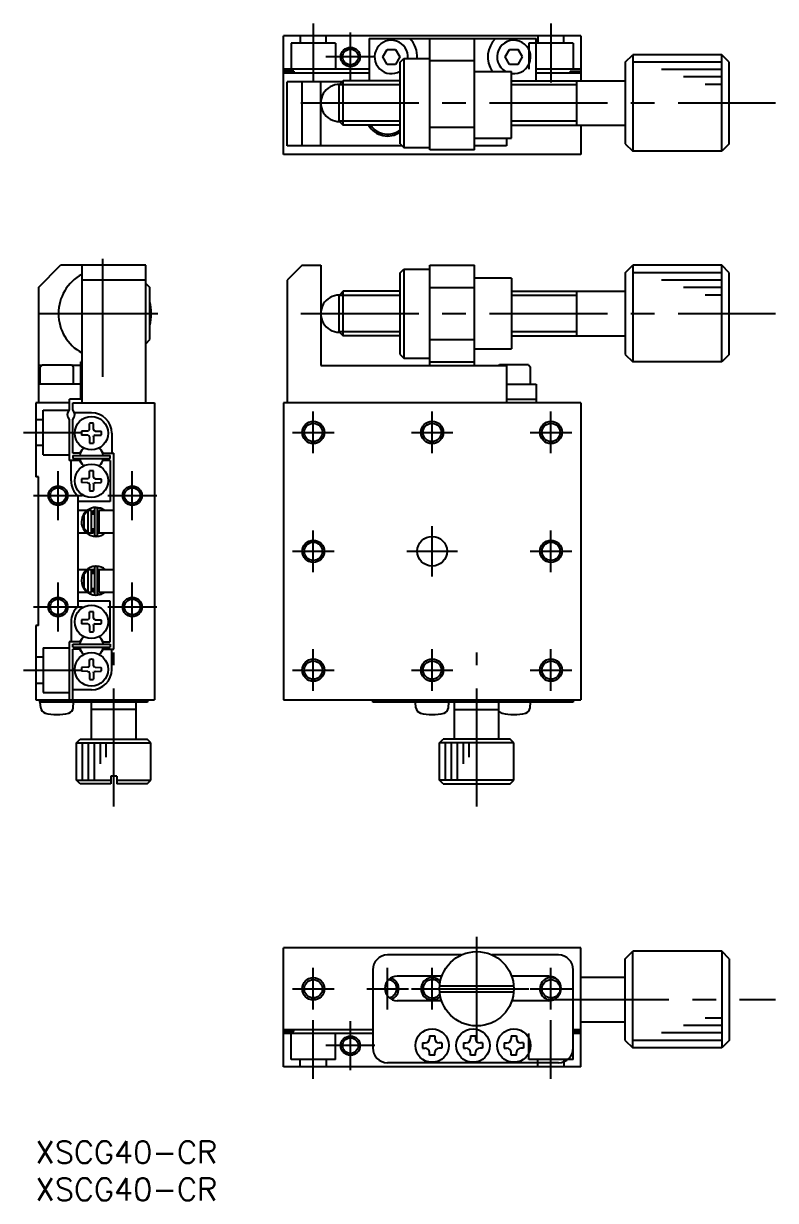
# Model space of a CAD drawing. Extents: x -2 to 200, y -8 to 150.
# Drawn here: x -1.6 to 99.6, y -8 to 150.5 of the extents above; entities that cross this region are included whole.
import ezdxf

# ---------------------------------------------------------------- set-up
doc = ezdxf.new("R2010")
doc.units = 0
doc.header["$LTSCALE"] = 0.5
doc.linetypes.add('CENTER', pattern=[50.8, 31.75, -6.35, 6.35, -6.35])
doc.linetypes.add('DASHED', pattern=[19.05, 12.7, -6.35])
for name, color, linetype in [('MSM_CENTER', 1, 'CENTER'), ('MSM_CONTINUOUS', 7, 'CONTINUOUS'), ('MSM_DASHED', 4, 'DASHED'), ('MSM_NARROW', 5, 'CONTINUOUS'), ('MSM_PART_NUMBER', 7, 'CONTINUOUS')]:
    doc.layers.add(name, color=color, linetype=linetype)
doc.styles.get("Standard").update_dxf_attribs({"font": 'txt.shx', "height": 3, "bigfont": 'bigfont.shx'})

# ---------------------------------------------------------------- blocks, each defined once
blk = doc.blocks.new('*U2')
at = {"layer": 'MSM_PART_NUMBER'}
blk.add_text('XSCG40-CR', height=3, dxfattribs=at).set_placement((0, -3))
blk = doc.blocks.new('*U3')
at = {"layer": 'MSM_PART_NUMBER'}
blk.add_text('XSCG40-CR', height=3, dxfattribs=at).set_placement((0, -8))

msp = doc.modelspace()

# ---------------------------------------------------------------- linework, layer by layer
at = {"layer": 'MSM_CENTER'}
for p, q in [((37.366081, 150.465133), (37.366081, 142.52376)), ((42.366081, 142.66929), (42.366081, 149.26929)), ((69.366081, 150.465133), (69.366081, 142.52376)), ((45.666081, 145.96929), (39.066081, 145.96929)), ((35.677446, 139.76929), (99.586467, 139.76929)), ((9.05, 102.909644), (9.05, 119.909646)), ((0.549999, 111.409645), (17.550001, 111.409645)), ((35.677446, 111.409645), (99.586467, 111.409645)), ((37.366081, 92.609645), (37.366081, 98.209645)), ((53.366081, 92.609645), (53.366081, 98.209645)), ((69.366081, 92.609645), (69.366081, 98.209645)), ((-1.645843, 95.409645), (6.295529, 95.409645)), ((34.566081, 95.409645), (40.166081, 95.409645)), ((50.566081, 95.409645), (56.166081, 95.409645)), ((66.566081, 95.409645), (72.166081, 95.409645)), ((3, 83.609645), (3, 90.209645)), ((13.000002, 83.609645), (13.000002, 90.209645)), ((-0.3, 86.909645), (6.3, 86.909645)), ((9.700002, 86.909645), (16.300002, 86.909645)), ((53.366081, 76.009645), (53.366081, 82.809645)), ((37.366081, 76.609645), (37.366081, 82.209645)), ((69.366081, 76.609645), (69.366081, 82.209645)), ((34.566081, 79.409645), (40.166081, 79.409645)), ((49.966081, 79.409645), (56.766081, 79.409645)), ((66.566081, 79.409645), (72.166081, 79.409645)), ((3, 68.609645), (3, 75.209645)), ((13.000002, 68.609645), (13.000002, 75.209645)), ((-0.3, 71.909645), (6.3, 71.909645)), ((9.700002, 71.909645), (16.300002, 71.909645)), ((10.500002, 45.036294), (10.500002, 65.767453)), ((37.366081, 60.609645), (37.366081, 66.209645)), ((53.366081, 60.609645), (53.366081, 66.209645)), ((59.366081, 45.036294), (59.366081, 65.767453)), ((69.366081, 60.609645), (69.366081, 66.209645)), ((-1.645843, 63.409645), (6.295529, 63.409645)), ((34.566081, 63.409645), (40.166081, 63.409645)), ((50.566081, 63.409645), (56.166081, 63.409645)), ((66.566081, 63.409645), (72.166081, 63.409645)), ((59.366081, 13.500002), (59.366081, 27.500002)), ((37.366081, 17.700002), (37.366081, 23.300002)), ((47.366081, 17.700002), (47.366081, 23.300002)), ((53.366081, 17.700002), (53.366081, 23.300002)), ((69.366081, 17.700002), (69.366081, 23.300002)), ((34.566081, 20.500002), (40.166081, 20.500002)), ((44.566081, 20.500002), (50.166081, 20.500002)), ((50.566081, 20.500002), (66.366081, 20.500002)), ((66.566081, 20.500002), (72.166081, 20.500002)), ((69.366081, 19.05), (99.586467, 19.05)), ((37.366081, 8.354157), (37.366081, 16.295529)), ((42.366081, 9.55), (42.366081, 16.15)), ((69.366081, 8.354157), (69.366081, 16.295529)), ((45.666081, 12.85), (39.066081, 12.85))]:
    msp.add_line(p, q, dxfattribs=at)
at = {"layer": 'MSM_CONTINUOUS'}
for p, q in [((73.366081, 148.81929), (33.366081, 148.81929)), ((33.366081, 132.819288), (33.366081, 148.81929)), ((44.866081, 148.46929), (44.866081, 142.76929)), ((44.866081, 148.46929), (67.366081, 148.46929)), ((53.066081, 133.46929), (53.066081, 148.46929)), ((59.066081, 133.46929), (59.066081, 148.46929)), ((67.366081, 142.76929), (67.366081, 148.46929)), ((73.366081, 148.81929), (73.366081, 142.76929)), ((46.711381, 145.96929), (47.288731, 146.96929)), ((47.288731, 144.96929), (46.711381, 145.96929)), ((47.288731, 146.96929), (48.443432, 146.96929)), ((48.443432, 146.96929), (49.020782, 145.96929)), ((49.020782, 145.96929), (48.443432, 144.96929)), ((63.211381, 145.96929), (63.788731, 146.96929)), ((63.788731, 144.96929), (63.211381, 145.96929)), ((63.788731, 146.96929), (64.943432, 146.96929)), ((65.520782, 145.96929), (64.943432, 146.96929)), ((64.943432, 144.96929), (65.520782, 145.96929)), ((79.366081, 145.26929), (80.366081, 146.26929)), ((92.366082, 146.26929), (80.366081, 146.26929)), ((80.366081, 146.26929), (80.366081, 133.26929)), ((92.366082, 133.26929), (92.366082, 146.26929)), ((93.366082, 145.26929), (92.366082, 146.26929)), ((44.866081, 144.31929), (33.366081, 144.31929)), ((48.443432, 144.96929), (47.288731, 144.96929)), ((49.066081, 145.26929), (49.566081, 145.76929)), ((49.066081, 134.269291), (49.066081, 145.26929)), ((49.566081, 145.76929), (49.566081, 133.769291)), ((49.566081, 145.76929), (53.066081, 145.76929)), ((53.066081, 145.46929), (59.066081, 145.46929)), ((64.943432, 144.96929), (63.788731, 144.96929)), ((73.366081, 144.31929), (67.366081, 144.31929)), ((79.366081, 145.26929), (79.366081, 134.26929)), ((93.366082, 134.26929), (93.366082, 145.26929)), ((34.766081, 144.06929), (33.366081, 144.06929)), ((33.366081, 143.819288), (44.866081, 143.819288)), ((41.257578, 142.619288), (33.866081, 142.619288)), ((33.866081, 134.019288), (33.866081, 142.619288)), ((34.766081, 144.06929), (34.766081, 143.819288)), ((35.866081, 134.019288), (35.866081, 142.619288)), ((38.366081, 134.019288), (38.366081, 142.619288)), ((41.40758, 142.76929), (40.86608, 142.22779)), ((41.40758, 136.76929), (41.40758, 142.76929)), ((49.16608, 142.76929), (41.40758, 142.76929)), ((59.066081, 144.01929), (64.066081, 144.01929)), ((64.066081, 135.01929), (64.066081, 144.01929)), ((64.066081, 142.76929), (79.366081, 142.76929)), ((67.366081, 143.819288), (73.366081, 143.819288)), ((71.966081, 144.06929), (71.966081, 143.819288)), ((71.966081, 144.06929), (73.366081, 144.06929)), ((72.866081, 136.76929), (72.866081, 142.76929)), ((40.86608, 137.31079), (40.86608, 142.22779)), ((40.86608, 137.31079), (41.40758, 136.76929)), ((49.16608, 136.76929), (41.40758, 136.76929)), ((59.066081, 136.46929), (53.066081, 136.46929)), ((64.066081, 136.76929), (79.366081, 136.76929)), ((73.366081, 136.76929), (73.366081, 132.819288)), ((59.066081, 135.01929), (64.066081, 135.01929)), ((63.366081, 135.01929), (63.366081, 134.019288)), ((49.316083, 134.019288), (33.866081, 134.019288)), ((49.066081, 134.269291), (49.566081, 133.769291)), ((49.566081, 133.769291), (53.066081, 133.769291)), ((59.066081, 133.46929), (53.066081, 133.46929)), ((63.366081, 134.019288), (59.066081, 134.019288)), ((79.366081, 134.26929), (80.366081, 133.26929)), ((92.366082, 133.26929), (80.366081, 133.26929)), ((93.366082, 134.26929), (92.366082, 133.26929)), ((73.366081, 132.819288), (33.366081, 132.819288)), ((0.35, 114.909645), (3.35, 117.909645)), ((14.800002, 117.909645), (3.35, 117.909645)), ((6.200002, 117.909645), (6.200002, 99.409645)), ((14.800002, 99.409645), (14.800002, 117.909645)), ((35.866081, 117.909645), (33.866081, 115.909645)), ((35.866081, 117.909645), (38.366081, 117.909645)), ((38.366081, 117.909645), (38.366081, 104.409645)), ((49.066081, 116.909645), (49.566081, 117.409645)), ((49.566081, 117.409645), (49.566081, 105.409646)), ((49.566081, 117.409645), (53.066081, 117.409645)), ((53.066081, 117.909645), (59.066081, 117.909645)), ((53.066081, 104.409645), (53.066081, 117.909645)), ((59.066081, 104.409645), (59.066081, 117.909645)), ((79.366081, 116.909645), (80.366081, 117.909645)), ((92.366082, 117.909645), (80.366081, 117.909645)), ((80.366081, 117.909645), (80.366081, 104.909645)), ((92.366082, 104.909645), (92.366082, 117.909645)), ((93.366082, 116.909645), (92.366082, 117.909645)), ((14.800002, 115.909645), (6.200002, 115.909645)), ((33.866081, 115.909645), (33.866081, 99.409645)), ((49.066081, 105.909646), (49.066081, 116.909645)), ((64.066081, 116.159645), (59.066081, 116.159645)), ((64.066081, 116.159645), (64.066081, 106.659645)), ((79.366081, 116.909645), (79.366081, 105.909645)), ((93.366082, 105.909645), (93.366082, 116.909645)), ((0.35, 114.909645), (0.35, 99.409645)), ((14.800002, 115.459644), (15.35, 114.909645)), ((15.35, 107.909645), (15.35, 114.909645)), ((41.40758, 114.409645), (40.86608, 113.868145)), ((41.40758, 108.409645), (41.40758, 114.409645)), ((49.16608, 114.409645), (41.40758, 114.409645)), ((53.066081, 114.909645), (59.066081, 114.909645)), ((64.066081, 114.409645), (79.366081, 114.409645)), ((72.866081, 108.409645), (72.866081, 114.409645)), ((40.86608, 108.951145), (40.86608, 113.868145)), ((14.800002, 107.359646), (15.35, 107.909645)), ((40.86608, 108.951145), (41.40758, 108.409645)), ((49.16608, 108.409645), (41.40758, 108.409645)), ((53.066081, 107.909645), (59.066081, 107.909645)), ((64.066081, 108.409645), (79.366081, 108.409645)), ((59.066081, 106.659645), (64.066081, 106.659645)), ((6.05, 99.909645), (6.05, 104.909645)), ((6.200002, 104.909645), (6.05, 104.909645)), ((49.066081, 105.909646), (49.566081, 105.409646)), ((49.566081, 105.409646), (53.066081, 105.409646)), ((53.066081, 104.909645), (59.066081, 104.909645)), ((79.366081, 105.909645), (80.366081, 104.909645)), ((92.366082, 104.909645), (80.366081, 104.909645)), ((93.366082, 105.909645), (92.366082, 104.909645)), ((0.800001, 104.409645), (0.35, 104.409645)), ((0.900001, 104.509645), (0.6, 104.209644)), ((0.6, 101.909645), (0.6, 104.209644)), ((0.900001, 104.509645), (4.8, 104.509645)), ((5.1, 104.209644), (4.8, 104.509645)), ((6.05, 104.409645), (4.9, 104.409645)), ((5.1, 101.909645), (5.1, 104.209644)), ((38.366081, 104.409645), (63.366081, 104.409645)), ((62.316081, 104.409645), (62.416081, 104.509645)), ((66.31608, 104.509645), (62.416081, 104.509645)), ((63.366081, 104.409645), (63.366081, 99.409645)), ((66.31608, 104.509645), (66.616081, 104.209644)), ((66.616081, 101.909645), (66.616081, 104.209644)), ((6.05, 101.909645), (0.35, 101.909645)), ((63.366081, 101.909645), (67.366081, 101.909645)), ((67.366081, 101.909645), (67.366081, 99.409645)), ((6.05, 99.909645), (4.55, 99.909645)), ((4.55, 99.409645), (4.55, 99.909645)), ((63.366081, 99.909645), (67.366081, 99.909645)), ((0, 99.409645), (0, 89.409645)), ((4.55, 99.409645), (0, 99.409645)), ((4.5, 99.409645), (4.5, 98.471083)), ((5.000002, 98.471083), (5.000002, 99.409645)), ((5.000002, 99.409645), (16.000002, 99.409645)), ((16.000002, 99.409645), (16.000002, 59.409645)), ((33.366081, 99.409645), (33.366081, 59.409645)), ((73.366081, 99.409645), (33.366081, 99.409645)), ((73.366081, 99.409645), (73.366081, 59.409645)), ((4.5, 97.148207), (4.5, 91.609645)), ((5.000002, 92.609645), (5.000002, 97.148207)), ((7.5, 98.059645), (5.218247, 98.059645)), ((7.000675, 95.584053), (6.175273, 95.569646)), ((7.000675, 95.584053), (7.165621, 95.657492)), ((7.225288, 95.791506), (7.165621, 95.657492)), ((7.225288, 95.791506), (7.24, 96.634372)), ((7.774712, 95.791506), (7.76, 96.634372)), ((7.774712, 95.791506), (7.834379, 95.657492)), ((7.999325, 95.584053), (7.834379, 95.657492)), ((7.999325, 95.584053), (8.824726, 95.569646)), ((10.25, 95.309645), (10.25, 92.609645)), ((7.000675, 95.035239), (6.175273, 95.049646)), ((7.000675, 95.035239), (7.165621, 94.9618)), ((7.225288, 94.827786), (7.165621, 94.9618)), ((7.225288, 94.827786), (7.24, 93.98492)), ((7.774712, 94.827786), (7.76, 93.98492)), ((7.774712, 94.827786), (7.834379, 94.9618)), ((7.999325, 95.035239), (7.834379, 94.9618)), ((7.999325, 95.035239), (8.824726, 95.049646)), ((5, 92.309645), (5, 91.909645)), ((5, 92.309645), (10, 92.309645)), ((5.949929, 92.609645), (5.000002, 92.609645)), ((6.120941, 92.905845), (5.949929, 92.609645)), ((8.87906, 92.905845), (9.050071, 92.609645)), ((9.050071, 92.609645), (10.500002, 92.609645)), ((10, 91.909645), (10, 92.309645)), ((10.500002, 66.209645), (10.500002, 92.609645)), ((5.94993, 91.609645), (4.5, 91.609645)), ((4.75, 88.909645), (4.75, 91.609645)), ((5, 91.909645), (10, 91.909645)), ((6.120941, 91.313445), (5.949929, 91.609645)), ((8.87906, 91.313445), (9.050071, 91.609645)), ((10, 91.609645), (9.050071, 91.609645)), ((10, 91.609645), (10, 86.109645)), ((0.35, 89.409645), (0, 89.409645)), ((0.35, 69.409645), (0.35, 89.409645)), ((7.000675, 89.184053), (6.175273, 89.169646)), ((7.000675, 89.184053), (7.165621, 89.257492)), ((7.225288, 89.391505), (7.165621, 89.257492)), ((7.225288, 89.391505), (7.24, 90.234372)), ((7.774712, 89.391505), (7.76, 90.234372)), ((7.774712, 89.391505), (7.834379, 89.257492)), ((7.999325, 89.184053), (7.834379, 89.257492)), ((7.999325, 89.184053), (8.824726, 89.169646)), ((7.000675, 88.635238), (6.175273, 88.649646)), ((7.000675, 88.635238), (7.165621, 88.561799)), ((7.225288, 88.427786), (7.165621, 88.561799)), ((7.225288, 88.427786), (7.24, 87.584919)), ((7.774712, 88.427786), (7.76, 87.584919)), ((7.774712, 88.427786), (7.834379, 88.561799)), ((7.999325, 88.635238), (7.834379, 88.561799)), ((7.999325, 88.635238), (8.824726, 88.649646)), ((5.7, 71.988707), (5.7, 86.830583)), ((10, 86.109645), (5.7, 86.109645)), ((6.921568, 84.909645), (5.700002, 84.909645)), ((6.500002, 84.32616), (7.000002, 84.855328)), ((6.500002, 82.49313), (6.500002, 84.32616)), ((7.000002, 84.909645), (7.000002, 81.909645)), ((7.500002, 84.909645), (7.000002, 84.909645)), ((7.49987, 84.790039), (7.906433, 84.900903)), ((7.500002, 81.909645), (7.500002, 84.909645)), ((7.906484, 84.409645), (7.500002, 84.409645)), ((7.700002, 84.409645), (7.700002, 84.859475)), ((7.906484, 85.112723), (7.906484, 81.612723)), ((8.879234, 85.151755), (8.130761, 85.311262)), ((8.335201, 85.158727), (8.303887, 85.144728)), ((8.306484, 81.612723), (8.306484, 85.112723)), ((8.306484, 84.511836), (8.306811, 84.525791)), ((8.500002, 84.409645), (8.306484, 84.409645)), ((8.306811, 84.525791), (8.307845, 84.540485)), ((8.307845, 84.540485), (8.309585, 84.555111)), ((8.309585, 84.555111), (8.312025, 84.569635)), ((8.312025, 84.569635), (8.315162, 84.584021)), ((8.315162, 84.584021), (8.318989, 84.598238)), ((8.318989, 84.598238), (8.323496, 84.612252)), ((8.323496, 84.612252), (8.328675, 84.62603)), ((8.328675, 84.62603), (8.334514, 84.639541)), ((8.334514, 84.639541), (8.341002, 84.652752)), ((8.367336, 85.171214), (8.335201, 85.158727)), ((8.341002, 84.652752), (8.348124, 84.665631)), ((8.348124, 84.665631), (8.355865, 84.678148)), ((8.355865, 84.678148), (8.36421, 84.690272)), ((8.36421, 84.690272), (8.373139, 84.701974)), ((8.400041, 85.182076), (8.367336, 85.171214)), ((8.373139, 84.701974), (8.382635, 84.713224)), ((8.382635, 84.713224), (8.392675, 84.723993)), ((8.392675, 84.723993), (8.403238, 84.734255)), ((8.433235, 85.191287), (8.400041, 85.182076)), ((8.403238, 84.734255), (8.4143, 84.743982)), ((8.4143, 84.743982), (8.425837, 84.753149)), ((8.425837, 84.753149), (8.437821, 84.761731)), ((8.466838, 85.198826), (8.433235, 85.191287)), ((8.437821, 84.761731), (8.450225, 84.769703)), ((8.450225, 84.769703), (8.46302, 84.777045)), ((8.46302, 84.777045), (8.476174, 84.783734)), ((8.500768, 85.204673), (8.466838, 85.198826)), ((8.476174, 84.783734), (8.489657, 84.789751)), ((8.489657, 84.789751), (8.499979, 84.793817)), ((8.500002, 84.909645), (8.500002, 81.909645)), ((10.500002, 84.909645), (8.500002, 84.909645)), ((8.534941, 85.208816), (8.500768, 85.204673)), ((8.569275, 85.211244), (8.534941, 85.208816)), ((8.603687, 85.211952), (8.569275, 85.211244)), ((8.638091, 85.210937), (8.603687, 85.211952)), ((8.672406, 85.208201), (8.638091, 85.210937)), ((8.706546, 85.203751), (8.672406, 85.208201)), ((8.740429, 85.197597), (8.706546, 85.203751)), ((8.773972, 85.189753), (8.740429, 85.197597)), ((8.807092, 85.180238), (8.773972, 85.189753)), ((8.801895, 84.923665), (8.795308, 84.909645)), ((8.808417, 84.937999), (8.801895, 84.923665)), ((8.878606, 85.152068), (8.805971, 84.909629)), ((8.839708, 85.169075), (8.807092, 85.180238)), ((8.814833, 84.952556), (8.808417, 84.937999)), ((8.821102, 84.967244), (8.814833, 84.952556)), ((8.827185, 84.981967), (8.821102, 84.967244)), ((8.833041, 84.996634), (8.827185, 84.981967)), ((8.838634, 85.011149), (8.833041, 84.996634)), ((8.843929, 85.025421), (8.838634, 85.011149)), ((8.870059, 85.157006), (8.839708, 85.169075)), ((8.848891, 85.039358), (8.843929, 85.025421)), ((8.853489, 85.052872), (8.848891, 85.039358)), ((8.857694, 85.065877), (8.853489, 85.052872)), ((8.861478, 85.078289), (8.857694, 85.065877)), ((8.864818, 85.09003), (8.861478, 85.078289)), ((8.867693, 85.101024), (8.864818, 85.09003)), ((8.870083, 85.111201), (8.867693, 85.101024)), ((8.868378, 85.15736), (8.870637, 85.156707)), ((9.29127, 84.909665), (8.869516, 85.155964)), ((8.871974, 85.120498), (8.870083, 85.111201)), ((8.870637, 85.156707), (8.872392, 85.154883)), ((8.873354, 85.128853), (8.871974, 85.120498)), ((8.872392, 85.154883), (8.873634, 85.151899)), ((8.874214, 85.136215), (8.873354, 85.128853)), ((8.873634, 85.151899), (8.874354, 85.147775)), ((8.874548, 85.142535), (8.874214, 85.136215)), ((8.874354, 85.147775), (8.874548, 85.142535)), ((7.000002, 81.963962), (6.500002, 82.49313)), ((7.500002, 82.409645), (7.906484, 82.409645)), ((7.700002, 81.909645), (7.700002, 82.409645)), ((8.306484, 82.409645), (8.500002, 82.409645)), ((5.700002, 81.909645), (6.808168, 81.909645)), ((7.000002, 81.909645), (7.500002, 81.909645)), ((7.90643, 81.82483), (7.499917, 81.935072)), ((7.565486, 81.909645), (7.565646, 81.909645)), ((7.565908, 81.909645), (7.700002, 81.909645)), ((8.306533, 82.208287), (8.306484, 82.21361)), ((8.307153, 82.193565), (8.306533, 82.208287)), ((8.534821, 81.87214), (8.306543, 81.824517)), ((8.308481, 82.178887), (8.307153, 82.193565)), ((8.310514, 82.164287), (8.308481, 82.178887)), ((8.313248, 82.1498), (8.310514, 82.164287)), ((8.316679, 82.135458), (8.313248, 82.1498)), ((8.320799, 82.121295), (8.316679, 82.135458)), ((8.325601, 82.107346), (8.320799, 82.121295)), ((8.331075, 82.093642), (8.325601, 82.107346)), ((8.337209, 82.080218), (8.331075, 82.093642)), ((8.343992, 82.067105), (8.337209, 82.080218)), ((8.351409, 82.054336), (8.343992, 82.067105)), ((8.359444, 82.041942), (8.351409, 82.054336)), ((8.368081, 82.029954), (8.359444, 82.041942)), ((8.377301, 82.018403), (8.368081, 82.029954)), ((8.387083, 82.007319), (8.377301, 82.018403)), ((8.397406, 81.996731), (8.387083, 82.007319)), ((8.408246, 81.986666), (8.397406, 81.996731)), ((8.419579, 81.977152), (8.408246, 81.986666)), ((8.431378, 81.968216), (8.419579, 81.977152)), ((8.443615, 81.959882), (8.431378, 81.968216)), ((8.45626, 81.952173), (8.443615, 81.959882)), ((8.469282, 81.945112), (8.45626, 81.952173)), ((8.482649, 81.93872), (8.469282, 81.945112)), ((8.496327, 81.933016), (8.482649, 81.93872)), ((8.499979, 81.931629), (8.496327, 81.933016)), ((8.500002, 81.909645), (10.500002, 81.909645)), ((8.647488, 81.909307), (8.534821, 81.87214)), ((8.810528, 81.546298), (8.811435, 81.54659)), ((8.811435, 81.54659), (8.814695, 81.547648)), ((8.814695, 81.547648), (8.815846, 81.548026)), ((8.815846, 81.548026), (8.816744, 81.548322)), ((8.816744, 81.548322), (8.818015, 81.548744)), ((8.818015, 81.548744), (8.870059, 81.56844)), ((8.865775, 81.568536), (8.868378, 81.568086)), ((8.868378, 81.568086), (8.86802, 81.568948)), ((8.870059, 81.56844), (8.868378, 81.568086)), ((8.870816, 81.568855), (8.870059, 81.56844)), ((6.808263, 76.909645), (5.700002, 76.909645)), ((6.500002, 76.32616), (7.000002, 76.855328)), ((6.500002, 74.49313), (6.500002, 76.32616)), ((6.808872, 76.909645), (6.808646, 76.909645)), ((7.000002, 76.909645), (7.000002, 73.909645)), ((7.500002, 76.909645), (7.000002, 76.909645)), ((7.499812, 76.884174), (7.90648, 76.994467)), ((7.500002, 73.909645), (7.500002, 76.909645)), ((7.906484, 76.409645), (7.500002, 76.409645)), ((7.700002, 76.909645), (7.565827, 76.909645)), ((7.700002, 76.409645), (7.700002, 76.909645)), ((7.906484, 77.206567), (7.906484, 73.706567)), ((8.306484, 73.706567), (8.306484, 77.206567)), ((8.306484, 76.60568), (8.306811, 76.619634)), ((8.500002, 76.409645), (8.306484, 76.409645)), ((8.306576, 76.994769), (8.535097, 76.94707)), ((8.306811, 76.619634), (8.307845, 76.634329)), ((8.307845, 76.634329), (8.309585, 76.648955)), ((8.309585, 76.648955), (8.312025, 76.663478)), ((8.312025, 76.663478), (8.315162, 76.677865)), ((8.315162, 76.677865), (8.318989, 76.692082)), ((8.318989, 76.692082), (8.323496, 76.706096)), ((8.323496, 76.706096), (8.328675, 76.719874)), ((8.328675, 76.719874), (8.334514, 76.733385)), ((8.334514, 76.733385), (8.341002, 76.746595)), ((8.341002, 76.746595), (8.348124, 76.759475)), ((8.348124, 76.759475), (8.355865, 76.771992)), ((8.355865, 76.771992), (8.36421, 76.784116)), ((8.36421, 76.784116), (8.373139, 76.795818)), ((8.373139, 76.795818), (8.382635, 76.807067)), ((8.382635, 76.807067), (8.392675, 76.817837)), ((8.392675, 76.817837), (8.403238, 76.828099)), ((8.403238, 76.828099), (8.4143, 76.837826)), ((8.4143, 76.837826), (8.425837, 76.846993)), ((8.425837, 76.846993), (8.437821, 76.855575)), ((8.437821, 76.855575), (8.450225, 76.863547)), ((8.450225, 76.863547), (8.46302, 76.870889)), ((8.46302, 76.870889), (8.476174, 76.877578)), ((8.476174, 76.877578), (8.489657, 76.883595)), ((8.489657, 76.883595), (8.499979, 76.887661)), ((8.500002, 76.909645), (8.500002, 73.909645)), ((10.500002, 76.909645), (8.500002, 76.909645)), ((8.535097, 76.94707), (8.647767, 76.909879)), ((8.809696, 77.273257), (8.808647, 77.273591)), ((8.81107, 77.272818), (8.809696, 77.273257)), ((8.81206, 77.272499), (8.81107, 77.272818)), ((8.812955, 77.272209), (8.81206, 77.272499)), ((8.814389, 77.271742), (8.812955, 77.272209)), ((8.81595, 77.27123), (8.814389, 77.271742)), ((8.817003, 77.270882), (8.81595, 77.27123)), ((8.818511, 77.270381), (8.817003, 77.270882)), ((8.821006, 77.269543), (8.818511, 77.270381)), ((8.822986, 77.26887), (8.821006, 77.269543)), ((8.870059, 77.25085), (8.822986, 77.26887)), ((8.868378, 77.251204), (8.868001, 77.250296)), ((8.870059, 77.25085), (8.868378, 77.251204)), ((8.870816, 77.250435), (8.870059, 77.25085)), ((7.000002, 73.963962), (6.500002, 74.49313)), ((5.700002, 73.909645), (6.921393, 73.909645)), ((6.921851, 73.909645), (6.921988, 73.909645)), ((7.000002, 73.909645), (7.500002, 73.909645)), ((7.906462, 73.918384), (7.499855, 74.029258)), ((7.500002, 74.409645), (7.906484, 74.409645)), ((7.700002, 73.960261), (7.700002, 74.409645)), ((8.132015, 73.508045), (8.815942, 73.641578)), ((8.303838, 73.674585), (8.315909, 73.668966)), ((8.306484, 74.409645), (8.500002, 74.409645)), ((8.306533, 74.302131), (8.306484, 74.307454)), ((8.307153, 74.287409), (8.306533, 74.302131)), ((8.308481, 74.272731), (8.307153, 74.287409)), ((8.310514, 74.258131), (8.308481, 74.272731)), ((8.313248, 74.243643), (8.310514, 74.258131)), ((8.316679, 74.229301), (8.313248, 74.243643)), ((8.315909, 73.668966), (8.347689, 73.65549)), ((8.320799, 74.215139), (8.316679, 74.229301)), ((8.325601, 74.20119), (8.320799, 74.215139)), ((8.331075, 74.187486), (8.325601, 74.20119)), ((8.337209, 74.174062), (8.331075, 74.187486)), ((8.343992, 74.160949), (8.337209, 74.174062)), ((8.351409, 74.14818), (8.343992, 74.160949)), ((8.347689, 73.65549), (8.380084, 73.643626)), ((8.359444, 74.135786), (8.351409, 74.14818)), ((8.368081, 74.123798), (8.359444, 74.135786)), ((8.377301, 74.112247), (8.368081, 74.123798)), ((8.387083, 74.101163), (8.377301, 74.112247)), ((8.380084, 73.643626), (8.413015, 73.633401)), ((8.397406, 74.090574), (8.387083, 74.101163)), ((8.408246, 74.08051), (8.397406, 74.090574)), ((8.419579, 74.070996), (8.408246, 74.08051)), ((8.413015, 73.633401), (8.446401, 73.624839)), ((8.431378, 74.06206), (8.419579, 74.070996)), ((8.443615, 74.053725), (8.431378, 74.06206)), ((8.45626, 74.046017), (8.443615, 74.053725)), ((8.446401, 73.624839), (8.480161, 73.61796)), ((8.469282, 74.038956), (8.45626, 74.046017)), ((8.482649, 74.032564), (8.469282, 74.038956)), ((8.480161, 73.61796), (8.514211, 73.61278)), ((8.496327, 74.026859), (8.482649, 74.032564)), ((8.499979, 74.025473), (8.496327, 74.026859)), ((8.500002, 73.909645), (10.500002, 73.909645)), ((8.514211, 73.61278), (8.548468, 73.609311)), ((8.548468, 73.609311), (8.582849, 73.607561)), ((8.582849, 73.607561), (8.61727, 73.607533)), ((8.61727, 73.607533), (8.651647, 73.609227)), ((8.651647, 73.609227), (8.685897, 73.61264)), ((8.685897, 73.61264), (8.719935, 73.617761)), ((8.719935, 73.617761), (8.75368, 73.62458)), ((8.75368, 73.62458), (8.787048, 73.633079)), ((8.787048, 73.633079), (8.819959, 73.643238)), ((8.801895, 73.895625), (8.795308, 73.909645)), ((8.808417, 73.881291), (8.801895, 73.895625)), ((8.878606, 73.667222), (8.805971, 73.909661)), ((8.814833, 73.866734), (8.808417, 73.881291)), ((8.821102, 73.852046), (8.814833, 73.866734)), ((8.819959, 73.643238), (8.852333, 73.655033)), ((8.827185, 73.837323), (8.821102, 73.852046)), ((8.833041, 73.822656), (8.827185, 73.837323)), ((8.838634, 73.808141), (8.833041, 73.822656)), ((8.843929, 73.793869), (8.838634, 73.808141)), ((8.848891, 73.779932), (8.843929, 73.793869)), ((8.853489, 73.766418), (8.848891, 73.779932)), ((8.852333, 73.655033), (8.870059, 73.662284)), ((8.857694, 73.753413), (8.853489, 73.766418)), ((8.861478, 73.741001), (8.857694, 73.753413)), ((8.864818, 73.72926), (8.861478, 73.741001)), ((8.867693, 73.718266), (8.864818, 73.72926)), ((8.870083, 73.708089), (8.867693, 73.718266)), ((8.868378, 73.66193), (8.870637, 73.662583)), ((8.869516, 73.663326), (9.291178, 73.909555)), ((8.871974, 73.698792), (8.870083, 73.708089)), ((8.870637, 73.662583), (8.872392, 73.664407)), ((8.873354, 73.690437), (8.871974, 73.698792)), ((8.872392, 73.664407), (8.873634, 73.667391)), ((8.874214, 73.683075), (8.873354, 73.690437)), ((8.873634, 73.667391), (8.874354, 73.671515)), ((8.874548, 73.676755), (8.874214, 73.683075)), ((8.874354, 73.671515), (8.874548, 73.676755)), ((10, 72.709645), (5.7, 72.709645)), ((10, 67.209645), (10, 72.709645)), ((4.75, 69.909645), (4.75, 67.209645)), ((7.000675, 70.184052), (6.175273, 70.169644)), ((7.000675, 70.184052), (7.165621, 70.25749)), ((7.225288, 70.391504), (7.165621, 70.25749)), ((7.225288, 70.391504), (7.24, 71.234371)), ((7.774712, 70.391504), (7.76, 71.234371)), ((7.774712, 70.391504), (7.834379, 70.25749)), ((7.999325, 70.184052), (7.834379, 70.25749)), ((7.999325, 70.184052), (8.824726, 70.169644)), ((0.35, 69.409645), (0, 69.409645)), ((0, 69.409645), (0, 59.409645)), ((7.000675, 69.635237), (6.175273, 69.649644)), ((7.000675, 69.635237), (7.165621, 69.561798)), ((7.225288, 69.427785), (7.165621, 69.561798)), ((7.225288, 69.427785), (7.24, 68.584918)), ((7.774712, 69.427785), (7.76, 68.584918)), ((7.774712, 69.427785), (7.834379, 69.561798)), ((7.999325, 69.635237), (7.834379, 69.561798)), ((7.999325, 69.635237), (8.824726, 69.649644)), ((4.5, 67.209645), (4.5, 59.409645)), ((5.94993, 67.209645), (4.5, 67.209645)), ((5, 66.509645), (5, 66.909645)), ((5, 66.909645), (10, 66.909645)), ((6.120941, 67.505845), (5.949929, 67.209645)), ((8.87906, 67.505845), (9.050071, 67.209645)), ((9.050071, 67.209645), (10, 67.209645)), ((10, 66.909645), (10, 66.509645)), ((5, 66.509645), (10, 66.509645)), ((5.000002, 59.409645), (5.000002, 66.209645)), ((5.949929, 66.209645), (5.000002, 66.209645)), ((6.120941, 65.913445), (5.949929, 66.209645)), ((9.050071, 66.209645), (8.87906, 65.913445)), ((9.050071, 66.209645), (10.500002, 66.209645)), ((10.25, 63.509645), (10.25, 66.209645)), ((7.000675, 63.784053), (6.175273, 63.769645)), ((7.000675, 63.784053), (7.165621, 63.857491)), ((7.225288, 63.991505), (7.165621, 63.857491)), ((7.225288, 63.991505), (7.24, 64.834371)), ((7.774712, 63.991505), (7.76, 64.834371)), ((7.774712, 63.991505), (7.834379, 63.857491)), ((7.999325, 63.784053), (7.834379, 63.857491)), ((7.999325, 63.784053), (8.824726, 63.769645)), ((7.000675, 63.235238), (6.175273, 63.249645)), ((7.000675, 63.235238), (7.165621, 63.161799)), ((7.225288, 63.027785), (7.165621, 63.161799)), ((7.225288, 63.027785), (7.24, 62.184919)), ((7.774712, 63.027785), (7.76, 62.184919)), ((7.774712, 63.027785), (7.834379, 63.161799)), ((7.999325, 63.235238), (7.834379, 63.161799)), ((7.999325, 63.235238), (8.824726, 63.249645)), ((7.5, 60.759645), (5.000002, 60.759645)), ((0, 59.409645), (16.000002, 59.409645)), ((0.55, 59.109645), (0.55, 59.409645)), ((15.05, 59.109645), (0.55, 59.109645)), ((0.668415, 58.327655), (0.6, 59.109645)), ((5.031585, 58.327655), (5.1, 59.109645)), ((7.500002, 54.109645), (7.500002, 59.109645)), ((13.500002, 54.109645), (13.500002, 59.109645)), ((15.05, 59.409645), (15.05, 59.109645)), ((33.366081, 59.409645), (73.366081, 59.409645)), ((45.366081, 59.109645), (45.366081, 59.409645)), ((72.366081, 59.109645), (45.366081, 59.109645)), ((51.183224, 58.342195), (51.116081, 59.109645)), ((55.547666, 58.327655), (55.616081, 59.109645)), ((56.366081, 54.109645), (56.366081, 59.109645)), ((62.366081, 54.109645), (62.366081, 59.109645)), ((66.547666, 58.327655), (66.616081, 59.109645)), ((72.366081, 59.409645), (72.366081, 59.109645)), ((13.500002, 58.109645), (7.500002, 58.109645)), ((56.366081, 58.109645), (62.366081, 58.109645)), ((5.500002, 53.609644), (6.000003, 54.109645)), ((6.000003, 54.109645), (15.000001, 54.109645)), ((15.500001, 53.609644), (15.000001, 54.109645)), ((54.366082, 53.609644), (54.866082, 54.109645)), ((63.86608, 54.109645), (54.866082, 54.109645)), ((64.366081, 53.609644), (63.86608, 54.109645)), ((5.500002, 48.609645), (5.500002, 53.609644)), ((5.500002, 53.609644), (15.500001, 53.609644)), ((15.500001, 48.609645), (15.500001, 53.609644)), ((54.366082, 48.609645), (54.366082, 53.609644)), ((64.366081, 53.609644), (54.366082, 53.609644)), ((64.366081, 48.609645), (64.366081, 53.609644)), ((6.000003, 48.109644), (5.500002, 48.609645)), ((5.500002, 48.609645), (10.100001, 48.609645)), ((10.100001, 48.109644), (6.000003, 48.109644)), ((10.100001, 49.109644), (10.100001, 48.109644)), ((10.900001, 49.109644), (10.100001, 49.109644)), ((10.900001, 49.109644), (10.900001, 48.109644)), ((10.900001, 48.609645), (15.500001, 48.609645)), ((15.000001, 48.109644), (10.900001, 48.109644)), ((15.000001, 48.109644), (15.500001, 48.609645)), ((54.866082, 48.109644), (54.366082, 48.609645)), ((64.366081, 48.609645), (54.366082, 48.609645)), ((54.866082, 48.109644), (63.86608, 48.109644)), ((63.86608, 48.109644), (64.366081, 48.609645)), ((73.366081, 26.000002), (33.366081, 26.000002)), ((33.366081, 10), (33.366081, 26.000002)), ((73.366081, 10), (73.366081, 26.000002)), ((79.366081, 24.55), (80.366081, 25.55)), ((92.366082, 25.55), (80.366081, 25.55)), ((80.366081, 12.55), (80.366081, 25.55)), ((92.366082, 25.55), (92.366082, 12.55)), ((93.366082, 24.55), (92.366082, 25.55)), ((57.293037, 25.05), (47.366081, 25.05)), ((70.366081, 25.05), (61.439125, 25.05)), ((79.366081, 13.55), (79.366081, 24.55)), ((93.366082, 24.55), (93.366082, 13.55)), ((45.366081, 23.05), (45.366081, 12.55)), ((54.663953, 22.2), (48.666081, 22.2)), ((69.066081, 22.2), (64.068209, 22.2)), ((72.366081, 12.55), (72.366081, 23.05)), ((54.382107, 20.900003), (64.350055, 20.900003)), ((73.366081, 22.05), (79.366081, 22.05)), ((54.382107, 20.100002), (64.350055, 20.100002)), ((54.628994, 18.9), (48.666081, 18.9)), ((69.066081, 18.9), (64.103168, 18.9)), ((73.366081, 16.05), (79.366081, 16.05)), ((33.366081, 15.000002), (45.366081, 15.000002)), ((34.766081, 14.75), (33.366081, 14.75)), ((45.366081, 14.5), (33.366081, 14.5)), ((34.766081, 14.75), (34.766081, 15.000002)), ((72.366081, 15.000002), (73.366081, 15.000002)), ((72.366081, 14.75), (73.366081, 14.75)), ((73.366081, 14.5), (72.366081, 14.5)), ((52.068081, 13.204), (52.42208, 13.204)), ((52.068081, 13.204), (52.068081, 12.496)), ((53.01208, 14.147999), (53.01208, 13.794)), ((53.01208, 14.147999), (53.720081, 14.147999)), ((53.720081, 14.147999), (53.720081, 13.794)), ((54.66408, 13.204), (54.310081, 13.204)), ((54.66408, 13.204), (54.66408, 12.496)), ((57.568081, 13.204), (57.92208, 13.204)), ((57.568081, 13.204), (57.568081, 12.496)), ((58.51208, 14.147999), (58.51208, 13.794)), ((58.51208, 14.147999), (59.220081, 14.147999)), ((59.220081, 14.147999), (59.220081, 13.794)), ((60.16408, 13.204), (59.810081, 13.204)), ((60.16408, 13.204), (60.16408, 12.496)), ((63.068081, 13.204), (63.42208, 13.204)), ((63.068081, 13.204), (63.068081, 12.496)), ((64.01208, 14.147999), (64.01208, 13.794)), ((64.01208, 14.147999), (64.720081, 14.147999)), ((64.720081, 14.147999), (64.720081, 13.794)), ((65.66408, 13.204), (65.310081, 13.204)), ((65.66408, 13.204), (65.66408, 12.496)), ((79.366081, 13.55), (80.366081, 12.55)), ((93.366082, 13.55), (92.366082, 12.55)), ((52.068081, 12.496), (52.42208, 12.496)), ((53.01208, 11.552001), (53.01208, 11.905999)), ((53.720081, 11.552001), (53.01208, 11.552001)), ((53.720081, 11.552001), (53.720081, 11.905999)), ((54.66408, 12.496), (54.310081, 12.496)), ((57.568081, 12.496), (57.92208, 12.496)), ((58.51208, 11.552001), (58.51208, 11.905999)), ((59.220081, 11.552001), (58.51208, 11.552001)), ((59.220081, 11.552001), (59.220081, 11.905999)), ((60.16408, 12.496), (59.810081, 12.496)), ((63.068081, 12.496), (63.42208, 12.496)), ((64.01208, 11.552001), (64.01208, 11.905999)), ((64.720081, 11.552001), (64.01208, 11.552001)), ((64.720081, 11.552001), (64.720081, 11.905999)), ((65.66408, 12.496), (65.310081, 12.496)), ((92.366082, 12.55), (80.366081, 12.55)), ((73.366081, 10), (33.366081, 10)), ((70.366081, 10.55), (47.366081, 10.55))]:
    msp.add_line(p, q, dxfattribs=at)
for centre, radius in [((42.366081, 145.96929), 1.0565), ((7.5, 95.309645), 2.25), ((37.366081, 95.409645), 1.2295), ((53.366081, 95.409645), 1.2295), ((69.366081, 95.409645), 1.2295), ((7.5, 88.909645), 2.25), ((3, 86.909645), 1.0565), ((13.000002, 86.909645), 1.0565), ((53.366081, 79.409645), 2), ((37.366081, 79.409645), 1.2295), ((69.366081, 79.409645), 1.2295), ((3, 71.909645), 1.0565), ((13.000002, 71.909645), 1.0565), ((7.5, 69.909645), 2.25), ((7.5, 63.509645), 2.25), ((37.366081, 63.409645), 1.2295), ((53.366081, 63.409645), 1.2295), ((69.366081, 63.409645), 1.2295), ((59.366081, 20.500002), 5), ((37.366081, 20.500002), 1.2295), ((69.366081, 20.500002), 1.2295), ((53.366081, 12.85), 2.25), ((58.866081, 12.85), 2.25), ((64.366081, 12.85), 2.25), ((42.366081, 12.85), 1.0565)]:
    msp.add_circle(centre, radius, dxfattribs=at)
for centre, radius, start, end in [((47.866081, 145.96929), 2.25, 354.900311, 302.230953), ((47.866081, 145.96929), 3.5, 356.724171, 45.584691), ((64.366081, 145.96929), 3.5, 134.415309, 213.858437), ((64.366081, 145.96929), 2.25, 262.337744, 240.073565), ((40.86608, 139.76929), 2.499998, 89.05665813, 270.94334187), ((47.366081, 138.319288), 3, 211.108891, 304.518108), ((47.366081, 138.319288), 2.75, 214.307616, 308.183482), ((9.05, 111.409645), 6, 118.359335, 241.640665), ((9.05, 111.409645), 6.5, 345.749967, 14.250033), ((40.86608, 111.409645), 2.499998, 89.999975, 270), ((5.25, 97.809645), 1, 138.590378, 221.409622), ((4.250002, 97.809645), 1, 318.590378, 41.409622), ((7.5, 95.309645), 2.75, 0, 90), ((7.5, 95.309646), 1.35, 168.895876, 191.104124), ((7.5, 95.309646), 1.35, 78.895876, 101.104124), ((7.5, 95.309646), 1.35, 348.895876, 11.104124), ((7.5, 95.309646), 1.35, 258.895876, 281.104124), ((7.5, 92.109645), 1.5875, 130.743108, 172.762401), ((7.615, 91.994645), 1.75, 131.141921, 148.621726), ((7.5, 92.109645), 1.5875, 7.237599, 49.256892), ((7.385, 91.994645), 1.75, 31.378274, 48.858079), ((7.5, 92.109645), 1.5875, 187.237599, 229.256877), ((7.615, 92.224645), 1.75, 211.378274, 228.858079), ((7.5, 92.109645), 1.5875, 310.743123, 352.762401), ((7.385, 92.224645), 1.75, 311.141921, 328.621726), ((7.5, 88.909645), 2.75, 180, 229.114807), ((7.5, 88.909646), 1.35, 168.895876, 191.104124), ((7.5, 88.909646), 1.35, 78.895876, 101.104124), ((7.5, 88.909646), 1.35, 348.895876, 11.104124), ((7.5, 88.909646), 1.35, 258.895876, 281.104124), ((8.106866, 83.362949), 1.948858, 125.773996, 269.15248), ((8.108982, 83.35479), 1.956717, 90.861713, 125.684608), ((8.106484, 85.112723), 0.2, 0, 180), ((8.106484, 81.612723), 0.2, 180, 0), ((8.10487, 83.366752), 1.952745, 270.80821, 311.737778), ((8.106567, 75.456508), 1.948691, 90.744088, 269.197485), ((8.106484, 77.206567), 0.2, 0, 180), ((8.104876, 75.452564), 1.952722, 48.264476, 89.162579), ((8.106484, 73.706567), 0.2, 180, 0), ((7.5, 69.909645), 2.75, 130.885193, 180), ((7.5, 69.909644), 1.35, 168.895876, 191.104124), ((7.5, 69.909644), 1.35, 78.895876, 101.104124), ((7.5, 69.909644), 1.35, 348.895876, 11.104124), ((7.5, 69.909644), 1.35, 258.895876, 281.104124), ((7.5, 66.709645), 1.5875, 130.743123, 172.762401), ((7.615, 66.594645), 1.75, 131.141921, 148.621726), ((7.5, 66.709645), 1.5875, 7.237599, 49.256877), ((7.385, 66.594645), 1.75, 31.378274, 48.858079), ((7.5, 66.709645), 1.5875, 187.237599, 229.256892), ((7.615, 66.824645), 1.75, 211.378274, 228.858079), ((7.5, 66.709645), 1.5875, 310.743108, 352.762401), ((7.385, 66.824645), 1.75, 311.141921, 328.621726), ((7.5, 63.509645), 1.35, 168.895876, 191.104124), ((7.5, 63.509645), 1.35, 78.895876, 101.104124), ((7.5, 63.509645), 2.75, 270, 0), ((7.5, 63.509645), 1.35, 348.895876, 11.104124), ((7.5, 63.509645), 1.35, 258.895876, 281.104124), ((1.465371, 58.39738), 0.8, 185, 254.557284), ((2.85, 63.409645), 6, 254.557284, 285.281572), ((4.234629, 58.39738), 0.8, 285.442716, 355), ((52.001085, 58.413749), 0.820985, 185, 254.718428), ((53.366081, 63.409645), 6, 254.718428, 285.442716), ((54.75071, 58.39738), 0.8, 285.442716, 355), ((63.001085, 58.413749), 0.820985, 219.333822, 254.718428), ((64.366081, 63.409645), 6, 254.718428, 285.442716), ((65.75071, 58.39738), 0.8, 285.442716, 355), ((47.366081, 23.05), 2, 90, 180), ((70.366081, 23.05), 2, 0, 90), ((48.666081, 20.55), 1.65, 90, 270), ((69.066081, 20.55), 1.65, 270, 90), ((47.366081, 20.500002), 1.2295, 280.8622364, 83.54278389), ((53.366081, 20.500002), 1.2295, 32.003161, 327.996839), ((52.42208, 13.794), 0.59, 270, 0), ((54.310081, 13.794), 0.59, 180, 270), ((57.92208, 13.794), 0.59, 270, 0), ((59.810081, 13.794), 0.59, 180, 270), ((63.42208, 13.794), 0.59, 270, 0), ((65.310081, 13.794), 0.59, 180, 270), ((47.366081, 12.55), 2, 180, 270), ((52.42208, 11.905999), 0.59, 0, 90), ((54.310081, 11.905999), 0.59, 90, 180), ((57.92208, 11.905999), 0.59, 0, 90), ((59.810081, 11.905999), 0.59, 90, 180), ((63.42208, 11.905999), 0.59, 0, 90), ((65.310081, 11.905999), 0.59, 90, 180), ((70.366081, 12.55), 2, 270, 0)]:
    msp.add_arc(centre, radius, start, end, dxfattribs=at)
at = {"layer": 'MSM_DASHED'}
for p, q in [((40.366081, 147.81929), (34.366081, 147.81929)), ((34.366081, 147.81929), (34.366081, 144.31929)), ((35.616081, 148.81929), (35.616081, 147.81929)), ((39.116081, 147.81929), (39.116081, 148.81929)), ((40.366081, 147.81929), (40.366081, 144.31929)), ((72.366081, 147.81929), (66.366081, 147.81929)), ((66.366081, 147.81929), (66.366081, 144.31929)), ((67.616081, 148.81929), (67.616081, 147.81929)), ((71.116081, 147.81929), (71.116081, 148.81929)), ((72.366081, 147.81929), (72.366081, 144.31929)), ((1, 92.409645), (1, 98.409645)), ((1, 98.409645), (4.45, 98.409645)), ((0, 97.159645), (1, 97.159645)), ((1, 93.659645), (0, 93.659645)), ((1, 92.409645), (4.5, 92.409645)), ((1, 65.159645), (0, 65.159645)), ((1, 66.409645), (1, 60.409645)), ((1, 66.409645), (4.5, 66.409645)), ((0, 61.659645), (1, 61.659645)), ((1, 60.409645), (4.5, 60.409645)), ((34.366081, 11), (34.366081, 14.5)), ((40.366081, 11), (40.366081, 14.5)), ((66.366081, 11), (66.366081, 14.5)), ((72.366081, 11), (72.366081, 14.5)), ((40.366081, 11), (34.366081, 11)), ((35.616081, 10), (35.616081, 11)), ((39.116081, 11), (39.116081, 10)), ((72.366081, 11), (66.366081, 11)), ((67.616081, 10), (67.616081, 11)), ((71.116081, 11), (71.116081, 10))]:
    msp.add_line(p, q, dxfattribs=at)
at = {"layer": 'MSM_NARROW'}
for p, q in [((92.366082, 145.26929), (80.366081, 145.26929)), ((92.366082, 144.26929), (84.249888, 144.26929)), ((92.366082, 143.26929), (87.195439, 143.26929)), ((49.16608, 142.22779), (40.86608, 142.22779)), ((72.866081, 142.22779), (64.066081, 142.22779)), ((92.366082, 142.26929), (90.131914, 142.26929)), ((49.16608, 137.31079), (40.86608, 137.31079)), ((72.866081, 137.31079), (64.066081, 137.31079)), ((92.366082, 116.909645), (80.366081, 116.909645)), ((92.366082, 115.909645), (84.249888, 115.909645)), ((92.366082, 114.909645), (87.195439, 114.909645)), ((49.16608, 113.868145), (40.86608, 113.868145)), ((72.866081, 113.868145), (64.066081, 113.868145)), ((92.366082, 113.909645), (90.131914, 113.909645)), ((49.16608, 108.951145), (40.86608, 108.951145)), ((72.866081, 108.951145), (64.066081, 108.951145)), ((6.300002, 48.609645), (6.300002, 53.609644)), ((7.100003, 48.609645), (7.100003, 53.609644)), ((7.900002, 48.609645), (7.900002, 53.609644)), ((8.700003, 50.792975), (8.700003, 53.609644)), ((9.500002, 51.702023), (9.500002, 53.609644)), ((55.166081, 48.609645), (55.166081, 53.609644)), ((55.966082, 48.609645), (55.966082, 53.609644)), ((56.766081, 48.609645), (56.766081, 53.609644)), ((57.566082, 50.792975), (57.566082, 53.609644)), ((58.366081, 51.702023), (58.366081, 53.609644)), ((92.366082, 16.55), (90.131914, 16.55)), ((92.366082, 14.55), (84.249888, 14.55)), ((92.366082, 15.55), (87.195439, 15.55)), ((92.366082, 13.55), (80.366081, 13.55))]:
    msp.add_line(p, q, dxfattribs=at)
for centre, radius in [((42.366081, 145.96929), 1.3), ((37.366081, 95.409645), 1.5), ((53.366081, 95.409645), 1.5), ((69.366081, 95.409645), 1.5), ((3, 86.909645), 1.3), ((13.000002, 86.909645), 1.3), ((37.366081, 79.409645), 1.5), ((69.366081, 79.409645), 1.5), ((3, 71.909645), 1.3), ((13.000002, 71.909645), 1.3), ((37.366081, 63.409645), 1.5), ((53.366081, 63.409645), 1.5), ((69.366081, 63.409645), 1.5), ((37.366081, 20.500002), 1.5), ((42.366081, 12.85), 1.3)]:
    msp.add_circle(centre, radius, dxfattribs=at)
for centre, start, end in [((47.366081, 20.500002), 290.417857, 73.98716329), ((53.366081, 20.500002), 42.59881289, 317.40118711), ((69.366081, 20.500002), 55.92561517, 285.15048371)]:
    msp.add_arc(centre, 1.5, start, end, dxfattribs=at)

# ---------------------------------------------------------------- block references
at = {"layer": 'MSM_CONTINUOUS'}
for name in ['*U2', '*U3']:
    msp.add_blockref(name, (0, 0), dxfattribs=at)

doc.saveas('drawing.dxf')
